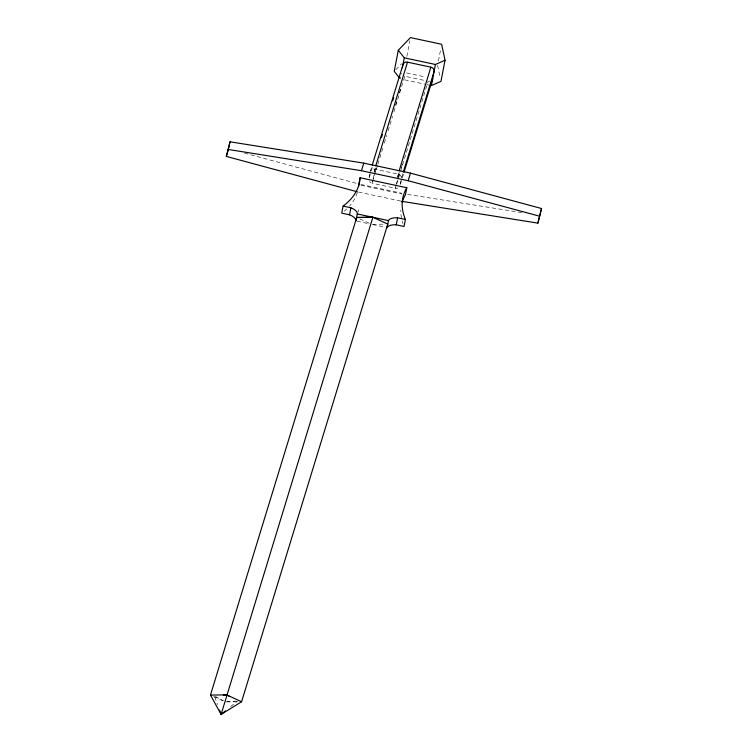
<?xml version="1.0" encoding="UTF-8"?>
<svg xmlns="http://www.w3.org/2000/svg" width="752" height="752" viewBox="0 0 752 752"><rect width="100%" height="100%" fill="white"/><g stroke="black" fill="none" stroke-linecap="round" stroke-linejoin="round"><path stroke-width="0.56" stroke-dasharray="3.76 2.82" d="M369.805 173.834L368.837 178.854L370.877 172.17M372.56 180.565L372.052 183.206L395.42 188.207A3.986 3.572 17 0 0 397.93 187.991M374.082 172.659L375.445 166.916M400.224 78.904L400.609 76.901M406.841 56.475L409.831 40.928M395.928 185.575L395.42 188.207L396.445 184.86M397.451 177.66L398.804 171.917M400.957 180.508L399.989 185.528L403.965 172.603M438.425 60.921L440.775 48.711M358.065 211.998L358.601 209.808M370.313 171.371L371.892 166.248M371.225 171.052L372.588 166.596M374.421 171.541L375.784 167.085M373.067 178.572L374.778 172.998M375.116 171.888L376.479 167.433M395.58 105.026L396.943 100.571M399.331 92.769L400.694 88.313M377.513 165.374L372.052 183.206A3.986 3.572 17 0 1 369.495 181.58M377.852 164.256L382.965 147.542M384.328 143.087L386.716 135.285M388.079 130.829L392.516 116.344M393.879 111.888L404.792 76.225L427.051 80.99M397.789 176.551L399.152 172.086M396.097 184.691L397.46 180.236M397.799 179.117L399.848 172.434M401.211 167.978L402.574 163.522M396.783 183.751L428.161 81.235M401.681 177.378L403.053 172.922M395.862 69.654L401.54 63.751M230.714 706.579L237.698 700.902M226.455 701.823L235.451 701.08M372.682 224.293L383.135 224.181M226.493 701.898L238.102 701.766M407.575 194.411L521.738 212.609M406.588 72.953L425.5 77.005M404.67 79.862L425.82 84.384M426.929 84.628L429.157 85.108M360.828 184.456L401.869 193.245M361.007 185.255L402.038 194.044M358.507 192.042L400.684 201.075M357.059 221.21L369.298 223.833M372.635 224.547L384.874 227.17M244.456 153.098L357.435 183.61M359.879 218.945L369.401 223.335M213.7 696.549L223.222 700.939M215.326 696.437L223.335 700.817M214.724 696.982L217.525 704.605M437.57 65.368L439.995 76.779M357.341 192.578A163.475 71.919 10.9 0 1 349.473 206.114M346.644 209.018A163.475 71.919 10.9 0 1 344.294 211.115M402.978 223.682A163.475 71.919 10.9 0 1 402.123 220.9M401.474 218.136A163.475 71.919 10.9 0 1 400.854 209.996M401.389 177.557A3.986 3.572 17 0 0 398.128 174.144L374.759 169.144A3.986 3.572 17 0 0 370.492 170.939M404.792 76.225A3.986 3.572 17 0 1 404.294 76.084M401.972 74.185A3.986 3.572 17 0 1 401.615 73.282M429.702 81.282A3.986 3.572 17 0 1 428.678 81.31"/><path stroke-width="1.13" d="M357.369 191.798L226.314 156.407L229.99 141.799L363.752 163.128L410.489 173.129L541.543 208.52L537.868 223.137L401.822 201.32M228.824 147.824L229.99 141.799M343.091 206.114L341.737 213.145L349.53 214.809A12.06 5.302 10.9 0 1 355.94 220.966L357.294 213.944A12.06 5.302 10.9 0 0 350.883 207.778L343.091 206.114A163.475 71.919 10.9 0 0 360.076 177.735L406.813 187.746A163.475 71.919 10.9 0 0 405.403 219.462L404.05 226.493L396.257 224.82A12.06 5.302 10.9 0 0 387.101 227.64L388.455 220.609A12.06 5.302 10.9 0 1 397.611 217.789L405.403 219.462M349.53 214.809L350.883 207.778M360.076 177.735L358.723 184.766A163.475 71.919 10.9 0 1 358.591 186.534M445.034 60.263L435.436 64.484L431.375 85.578L440.973 81.348L445.034 60.263L441.631 44.274L410.47 37.6L398.297 50.252L394.236 71.346L399.556 78.067M402.348 67.859L404.285 57.819L398.297 50.252M396.257 224.82L397.611 217.789M406.813 187.746L405.46 194.777A163.475 71.919 10.9 0 0 402.188 202.175M537.868 223.137L541.543 208.52M219.518 710.048L221.116 714.4L372.879 217.272L387.778 224.124L241.589 701.729L221.116 714.4L210.457 695.055L356.711 217.488L372.879 217.272L356.711 217.488M226.314 156.407L228.307 149.911M227.668 149.375L361.43 170.704L363.752 163.128M372.231 165.139L402.931 64.851A3.986 3.572 17 0 1 407.499 62.162L430.868 67.172A3.986 3.572 17 0 1 434.083 71.515L403.392 171.813M381.452 137.625L382.477 134.279M392.713 100.853L393.728 97.506M375.784 165.797L407.499 62.162M399.152 170.807L430.868 67.172M404.078 172.152L432.729 78.546A3.986 3.572 17 0 1 432.174 79.834M361.43 170.704L408.167 180.715L410.489 173.129M221.116 714.4L225.478 710.847M223.316 695.158L226.69 694.876L241.589 701.729M210.522 695.092L226.69 694.876L229.689 696.521M404.285 57.819L435.436 64.484M357.294 213.944L388.455 220.609M408.167 180.715L539.222 216.106"/></g></svg>
